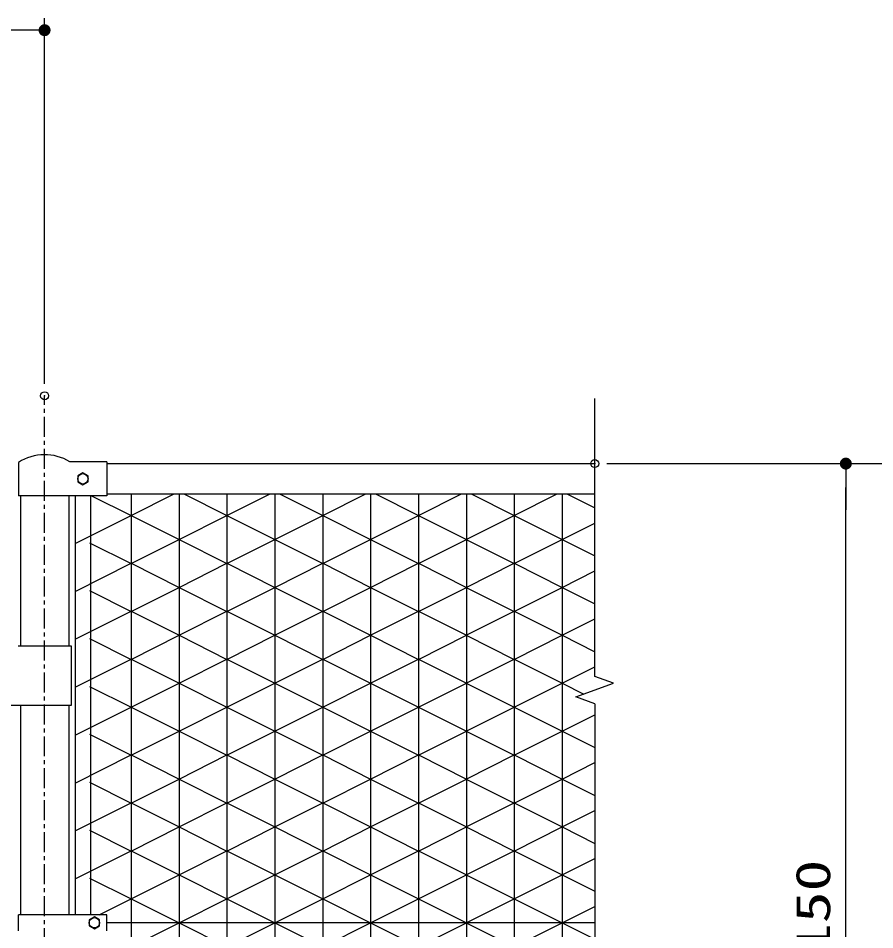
# Model space of a CAD drawing. Units: millimetres, scale not verified. Extents: x -4425 to 4425, y -3150 to 3150.
# Drawn here: x -2105 to -1032, y 469 to 1610 of the extents above; entities that cross this region are included whole.
import ezdxf
from ezdxf.enums import TextEntityAlignment as Align

# ---------------------------------------------------------------- set-up
doc = ezdxf.new("R2010")
doc.units = ezdxf.units.MM
doc.header["$LTSCALE"] = 20
doc.header["$PDMODE"] = 32
doc.header["$PDSIZE"] = 10
doc.linetypes.add('USER1', pattern=[2, 1.25, -0.25, 0.25, -0.25])
for name, color, linetype, lineweight in [('0-0_BUHIN', 7, 'Continuous', 25), ('0-2_KOUZOU', 7, 'Continuous', 25), ('0-3_SUNPOU', 1, 'Continuous', 25), ('0-D_AMI-HATCH', 6, 'Continuous', 25)]:
    doc.layers.add(name, color=color, linetype=linetype, lineweight=lineweight)
doc.layers.add('0-5_DEFPOINTS', color=7, linetype='Continuous')
doc.styles.add('ＭＳ ゴシック', font='')
doc.styles.get('ＭＳ ゴシック').set_extended_font_data('MS Gothic')

# ---------------------------------------------------------------- blocks, each defined once
blk = doc.blocks.new('M1')
at = {"layer": '0-3_SUNPOU'}
blk.add_line((-5, 0), (-38.58, 0), dxfattribs=at)
for points in [[(0, 0), (-5, 0), (-4.96, 0.63)], [(0, 0), (-4.96, -0.63), (-5, 0)], [(0, 0), (-4.96, 0.63), (-4.84, 1.24)], [(0, 0), (-4.84, -1.24), (-4.96, -0.63)], [(0, 0), (-4.84, 1.24), (-4.65, 1.84)], [(0, 0), (-4.65, -1.84), (-4.84, -1.24)], [(0, 0), (-4.65, 1.84), (-4.38, 2.41)], [(0, 0), (-4.38, -2.41), (-4.65, -1.84)], [(0, 0), (-4.38, 2.41), (-4.05, 2.94)], [(0, 0), (-4.05, -2.94), (-4.38, -2.41)], [(0, 0), (-4.05, 2.94), (-3.64, 3.42)], [(0, 0), (-3.64, -3.42), (-4.05, -2.94)], [(0, 0), (-3.64, 3.42), (-3.19, 3.85)], [(0, 0), (-3.19, -3.85), (-3.64, -3.42)], [(0, 0), (-3.19, 3.85), (-2.68, 4.22)], [(0, 0), (-2.68, -4.22), (-3.19, -3.85)], [(0, 0), (-2.68, 4.22), (-2.13, 4.52)], [(0, 0), (-2.13, -4.52), (-2.68, -4.22)], [(0, 0), (-2.13, 4.52), (-1.55, 4.76)], [(0, 0), (-1.55, -4.76), (-2.13, -4.52)], [(0, 0), (-1.55, 4.76), (-0.94, 4.91)], [(0, 0), (-0.94, -4.91), (-1.55, -4.76)], [(0, 0), (-0.94, 4.91), (-0.31, 4.99)], [(0, 0), (-0.31, -4.99), (-0.94, -4.91)], [(0, 0), (-0.31, 4.99), (0.31, 4.99)], [(0, 0), (0.31, -4.99), (-0.31, -4.99)], [(0, 0), (0.31, 4.99), (0.94, 4.91)], [(0, 0), (0.94, 4.91), (1.55, 4.76)], [(0, 0), (1.55, 4.76), (2.13, 4.52)], [(0, 0), (2.13, 4.52), (2.68, 4.22)], [(0, 0), (2.68, 4.22), (3.19, 3.85)], [(0, 0), (3.19, 3.85), (3.64, 3.42)], [(0, 0), (3.64, 3.42), (4.05, 2.94)], [(0, 0), (4.05, 2.94), (4.38, 2.41)], [(0, 0), (4.38, 2.41), (4.65, 1.84)], [(0, 0), (4.65, 1.84), (4.84, 1.24)], [(0, 0), (4.84, 1.24), (4.96, 0.63)], [(0, 0), (4.96, 0.63), (5, 0)], [(0, 0), (0.94, -4.91), (0.31, -4.99)], [(0, 0), (1.55, -4.76), (0.94, -4.91)], [(0, 0), (2.13, -4.52), (1.55, -4.76)], [(0, 0), (2.68, -4.22), (2.13, -4.52)], [(0, 0), (3.19, -3.85), (2.68, -4.22)], [(0, 0), (3.64, -3.42), (3.19, -3.85)], [(0, 0), (4.05, -2.94), (3.64, -3.42)], [(0, 0), (4.38, -2.41), (4.05, -2.94)], [(0, 0), (4.65, -1.84), (4.38, -2.41)], [(0, 0), (4.84, -1.24), (4.65, -1.84)], [(0, 0), (4.96, -0.63), (4.84, -1.24)], [(0, 0), (5, 0), (4.96, -0.63)]]:
    blk.add_solid(points, dxfattribs=at)

msp = doc.modelspace()

# ---------------------------------------------------------------- linework, layer by layer
at = {"layer": '0-0_BUHIN'}
for p, q in [((-2104.88, 1053.83), (-2104.88, 1012.05)), ((-2104.88, 1053.83), (-2104.88, 1012.06)), ((-1994.14, 1054.56), (-2040.53, 1054.56)), ((-1994.14, 1054.56), (-1994.14, 1012.05)), ((-1994.14, 1012.05), (-2104.88, 1012.05)), ((-2105.43, 824.3), (-2038.83, 824.3)), ((-2038.83, 824.3), (-2038.83, 749.3)), ((-2038.83, 749.3), (-2118.73, 749.3))]:
    msp.add_line(p, q, dxfattribs=at)
msp.add_arc((-2072.13, 1003.55), 60, 58.22107, 123.0793, dxfattribs=at)
at = {"layer": '0-2_KOUZOU', "color": 1, "linetype": 'USER1'}
msp.add_line((-2072.13, -474.23), (-2072.13, 1137.29), dxfattribs=at)
at = {"layer": '0-2_KOUZOU'}
for p, q in [((-1382.74, 785.75), (-1382.74, 1133.73)), ((-1994.14, 1052.3), (-1382.74, 1052.3)), ((-2102.38, 1012.05), (-2102.38, 824.3)), ((-2041.88, 1012.05), (-2041.88, 824.3)), ((-2033.63, 1012.05), (-2033.63, 487.3)), ((-2014.63, 1012.05), (-2014.63, 487.3)), ((-1994.14, 1014.3), (-1382.74, 1014.3)), ((-1406.24, 760.1), (-1359.25, 777.2)), ((-1359.25, 777.2), (-1382.74, 785.75)), ((-1382.74, 751.55), (-1406.24, 760.1)), ((-2102.38, 749.3), (-2102.38, 487.3)), ((-2041.88, 749.3), (-2041.88, 487.3)), ((-1382.74, 751.55), (-1382.74, 78.22)), ((-2104.88, 467.3), (-2104.88, 487.3)), ((-1994.14, 487.3), (-2104.88, 487.3)), ((-1994.14, 467.3), (-1994.14, 487.3)), ((-1382.74, 477.3), (-1994.14, 477.3))]:
    msp.add_line(p, q, dxfattribs=at)
for points in [[(-2024.13, 1040.81), (-2030.63, 1037.06), (-2030.63, 1029.55), (-2024.13, 1025.8), (-2017.63, 1029.55), (-2017.63, 1037.06)], [(-2009.64, 484.81), (-2016.14, 481.06), (-2016.14, 473.55), (-2009.64, 469.8), (-2003.14, 473.55), (-2003.14, 481.06)]]:
    msp.add_lwpolyline(points, close=True, dxfattribs=at)
for centre in [(-2024.13, 1033.3), (-2009.64, 477.3)]:
    msp.add_circle(centre, 6.5, dxfattribs=at)
at = {"layer": '0-3_SUNPOU'}
for p, q in [((-2072.13, 1152.29), (-2072.13, 1610.12)), ((-2102.13, 1595.12), (-3077.13, 1595.12)), ((-1367.74, 1052.3), (-1053.07, 1052.3)), ((-1367.74, 1052.3), (-933.07, 1052.3)), ((-1367.74, 1052.3), (-813.07, 1052.3)), ((-1068.07, -67.7), (-1068.07, 1022.3))]:
    msp.add_line(p, q, dxfattribs=at)
at = {"layer": '0-5_DEFPOINTS'}
for p in [(-2072.13, 1137.29), (-1382.74, 1052.3), (-1068.07, 1052.3)]:
    msp.add_point(p, dxfattribs=at)
at = {"layer": '0-D_AMI-HATCH'}
for p, q in [((-2013.15, 1012.05), (-1963.62, 987.18)), ((-1963.62, 987.18), (-1909.61, 1014.3)), ((-1963.6, 1014.3), (-1963.6, -59.7)), ((-1903.6, 1014.3), (-1903.6, -59.7)), ((-1897.63, 1014.3), (-1843.62, 987.18)), ((-1843.62, 987.18), (-1789.61, 1014.3)), ((-1843.6, 1014.3), (-1843.6, -59.7)), ((-1783.6, 1014.3), (-1783.6, -59.7)), ((-1777.63, 1014.3), (-1723.62, 987.18)), ((-1723.62, 987.18), (-1669.61, 1014.3)), ((-1723.6, 1014.3), (-1723.6, -59.7)), ((-1663.6, 1014.3), (-1663.6, -59.7)), ((-1657.63, 1014.3), (-1603.62, 987.18)), ((-1603.62, 987.18), (-1549.61, 1014.3)), ((-1603.6, 1014.3), (-1603.6, -59.7)), ((-1543.6, 1014.3), (-1543.6, -59.7)), ((-1537.63, 1014.3), (-1483.62, 987.18)), ((-1483.62, 987.18), (-1429.61, 1014.3)), ((-1483.6, 1014.3), (-1483.6, -59.7)), ((-1423.6, 1014.3), (-1423.6, -59.7)), ((-1417.63, 1014.3), (-1382.74, 996.78)), ((-2033.63, 952.3), (-1963.62, 987.47)), ((-1963.62, 987.47), (-1903.6, 957.32)), ((-1903.64, 957.32), (-1843.62, 987.47)), ((-1843.62, 987.47), (-1783.6, 957.32)), ((-1783.64, 957.32), (-1723.62, 987.47)), ((-1723.62, 987.47), (-1663.6, 957.32)), ((-1663.64, 957.32), (-1603.62, 987.47)), ((-1603.62, 987.47), (-1543.6, 957.32)), ((-1543.64, 957.32), (-1483.62, 987.47)), ((-1483.62, 987.47), (-1423.6, 957.32)), ((-1423.64, 957.32), (-1382.74, 977.87)), ((-2015.64, 953.31), (-1963.62, 927.18)), ((-1963.62, 927.18), (-1903.6, 957.32)), ((-1903.64, 957.32), (-1843.62, 927.18)), ((-1843.62, 927.18), (-1783.6, 957.32)), ((-1783.64, 957.32), (-1723.62, 927.18)), ((-1723.62, 927.18), (-1663.6, 957.32)), ((-1663.64, 957.32), (-1603.62, 927.18)), ((-1603.62, 927.18), (-1543.6, 957.32)), ((-1543.64, 957.32), (-1483.62, 927.18)), ((-1483.62, 927.18), (-1423.6, 957.32)), ((-1423.64, 957.32), (-1382.74, 936.78)), ((-2033.63, 892.3), (-1963.62, 927.47)), ((-1963.62, 927.47), (-1903.6, 897.32)), ((-1903.64, 897.32), (-1843.62, 927.47)), ((-1843.62, 927.47), (-1783.6, 897.32)), ((-1783.64, 897.32), (-1723.62, 927.47)), ((-1723.62, 927.47), (-1663.6, 897.32)), ((-1663.64, 897.32), (-1603.62, 927.47)), ((-1603.62, 927.47), (-1543.6, 897.32)), ((-1543.64, 897.32), (-1483.62, 927.47)), ((-1483.62, 927.47), (-1423.6, 897.32)), ((-1423.64, 897.32), (-1382.74, 917.87)), ((-2015.64, 893.31), (-1963.62, 867.18)), ((-1963.62, 867.18), (-1903.6, 897.32)), ((-1903.64, 897.32), (-1843.62, 867.18)), ((-1843.62, 867.18), (-1783.6, 897.32)), ((-1783.64, 897.32), (-1723.62, 867.18)), ((-1723.62, 867.18), (-1663.6, 897.32)), ((-1663.64, 897.32), (-1603.62, 867.18)), ((-1603.62, 867.18), (-1543.6, 897.32)), ((-1543.64, 897.32), (-1483.62, 867.18)), ((-1483.62, 867.18), (-1423.6, 897.32)), ((-1423.64, 897.32), (-1382.74, 876.78)), ((-2033.63, 832.3), (-1963.62, 867.47)), ((-1963.62, 867.47), (-1903.6, 837.32)), ((-1903.64, 837.32), (-1843.62, 867.47)), ((-1843.62, 867.47), (-1783.6, 837.32)), ((-1783.64, 837.32), (-1723.62, 867.47)), ((-1723.62, 867.47), (-1663.6, 837.32)), ((-1663.64, 837.32), (-1603.62, 867.47)), ((-1603.62, 867.47), (-1543.6, 837.32)), ((-1543.64, 837.32), (-1483.62, 867.47)), ((-1483.62, 867.47), (-1423.6, 837.32)), ((-1423.64, 837.32), (-1382.74, 857.87)), ((-1963.62, 807.18), (-1903.6, 837.32)), ((-1903.64, 837.32), (-1843.62, 807.18)), ((-1843.62, 807.18), (-1783.6, 837.32)), ((-1783.64, 837.32), (-1723.62, 807.18)), ((-1723.62, 807.18), (-1663.6, 837.32)), ((-1663.64, 837.32), (-1603.62, 807.18)), ((-1603.62, 807.18), (-1543.6, 837.32)), ((-1543.64, 837.32), (-1483.62, 807.18)), ((-1483.62, 807.18), (-1423.6, 837.32)), ((-1423.64, 837.32), (-1382.74, 816.78)), ((-2015.64, 833.31), (-1963.62, 807.18)), ((-2033.63, 772.3), (-1963.62, 807.47)), ((-1963.62, 807.47), (-1903.6, 777.32)), ((-1903.64, 777.32), (-1843.62, 807.47)), ((-1843.62, 807.47), (-1783.6, 777.32)), ((-1783.64, 777.32), (-1723.62, 807.47)), ((-1723.62, 807.47), (-1663.6, 777.32)), ((-1663.64, 777.32), (-1603.62, 807.47)), ((-1603.62, 807.47), (-1543.6, 777.32)), ((-1543.64, 777.32), (-1483.62, 807.47)), ((-1483.62, 807.47), (-1423.6, 777.32)), ((-1423.64, 777.32), (-1382.74, 797.87)), ((-1963.62, 747.18), (-1903.6, 777.32)), ((-1903.64, 777.32), (-1843.62, 747.18)), ((-1843.62, 747.18), (-1783.6, 777.32)), ((-1783.64, 777.32), (-1723.62, 747.18)), ((-1723.62, 747.18), (-1663.6, 777.32)), ((-1663.64, 777.32), (-1603.62, 747.18)), ((-1603.62, 747.18), (-1543.6, 777.32)), ((-1543.64, 777.32), (-1483.62, 747.18)), ((-1483.62, 747.18), (-1423.6, 777.32)), ((-1423.64, 777.32), (-1396.45, 763.66)), ((-2015.64, 773.31), (-1963.62, 747.18)), ((-2033.63, 712.3), (-1963.62, 747.47)), ((-1963.62, 747.47), (-1903.6, 717.32)), ((-1903.64, 717.32), (-1843.62, 747.47)), ((-1843.62, 747.47), (-1783.6, 717.32)), ((-1783.64, 717.32), (-1723.62, 747.47)), ((-1723.62, 747.47), (-1663.6, 717.32)), ((-1663.64, 717.32), (-1603.62, 747.47)), ((-1603.62, 747.47), (-1543.6, 717.32)), ((-1543.64, 717.32), (-1483.62, 747.47)), ((-1483.62, 747.47), (-1423.6, 717.32)), ((-1423.64, 717.32), (-1382.74, 737.87)), ((-2015.64, 713.31), (-1963.62, 687.18)), ((-1963.62, 687.18), (-1903.6, 717.32)), ((-1903.64, 717.32), (-1843.62, 687.18)), ((-1843.62, 687.18), (-1783.6, 717.32)), ((-1783.64, 717.32), (-1723.62, 687.18)), ((-1723.62, 687.18), (-1663.6, 717.32)), ((-1663.64, 717.32), (-1603.62, 687.18)), ((-1603.62, 687.18), (-1543.6, 717.32)), ((-1543.64, 717.32), (-1483.62, 687.18)), ((-1483.62, 687.18), (-1423.6, 717.32)), ((-1423.64, 717.32), (-1382.74, 696.78)), ((-2033.63, 652.3), (-1963.62, 687.47)), ((-1963.62, 687.47), (-1903.6, 657.32)), ((-1903.64, 657.32), (-1843.62, 687.47)), ((-1843.62, 687.47), (-1783.6, 657.32)), ((-1783.64, 657.32), (-1723.62, 687.47)), ((-1723.62, 687.47), (-1663.6, 657.32)), ((-1663.64, 657.32), (-1603.62, 687.47)), ((-1603.62, 687.47), (-1543.6, 657.32)), ((-1543.64, 657.32), (-1483.62, 687.47)), ((-1483.62, 687.47), (-1423.6, 657.32)), ((-1423.64, 657.32), (-1382.74, 677.87)), ((-2015.64, 653.31), (-1963.62, 627.18)), ((-1963.62, 627.18), (-1903.6, 657.32)), ((-1903.64, 657.32), (-1843.62, 627.18)), ((-1843.62, 627.18), (-1783.6, 657.32)), ((-1783.64, 657.32), (-1723.62, 627.18)), ((-1723.62, 627.18), (-1663.6, 657.32)), ((-1663.64, 657.32), (-1603.62, 627.18)), ((-1603.62, 627.18), (-1543.6, 657.32)), ((-1543.64, 657.32), (-1483.62, 627.18)), ((-1483.62, 627.18), (-1423.6, 657.32)), ((-1423.64, 657.32), (-1382.74, 636.78)), ((-2033.63, 592.3), (-1963.62, 627.47)), ((-1963.62, 627.47), (-1903.6, 597.32)), ((-1903.64, 597.32), (-1843.62, 627.47)), ((-1843.62, 627.47), (-1783.6, 597.32)), ((-1783.64, 597.32), (-1723.62, 627.47)), ((-1723.62, 627.47), (-1663.6, 597.32)), ((-1663.64, 597.32), (-1603.62, 627.47)), ((-1603.62, 627.47), (-1543.6, 597.32)), ((-1543.64, 597.32), (-1483.62, 627.47)), ((-1483.62, 627.47), (-1423.6, 597.32)), ((-1423.64, 597.32), (-1382.74, 617.87)), ((-1963.62, 567.18), (-1903.6, 597.32)), ((-1903.64, 597.32), (-1843.62, 567.18)), ((-1843.62, 567.18), (-1783.6, 597.32)), ((-1783.64, 597.32), (-1723.62, 567.18)), ((-1723.62, 567.18), (-1663.6, 597.32)), ((-1663.64, 597.32), (-1603.62, 567.18)), ((-1603.62, 567.18), (-1543.6, 597.32)), ((-1543.64, 597.32), (-1483.62, 567.18)), ((-1483.62, 567.18), (-1423.6, 597.32)), ((-1423.64, 597.32), (-1382.74, 576.78)), ((-2015.64, 593.31), (-1963.62, 567.18)), ((-2033.63, 532.3), (-1963.62, 567.47)), ((-1963.62, 567.47), (-1903.6, 537.32)), ((-1903.64, 537.32), (-1843.62, 567.47)), ((-1843.62, 567.47), (-1783.6, 537.32)), ((-1783.64, 537.32), (-1723.62, 567.47)), ((-1723.62, 567.47), (-1663.6, 537.32)), ((-1663.64, 537.32), (-1603.62, 567.47)), ((-1603.62, 567.47), (-1543.6, 537.32)), ((-1543.64, 537.32), (-1483.62, 567.47)), ((-1483.62, 567.47), (-1423.6, 537.32)), ((-1423.64, 537.32), (-1382.74, 557.87)), ((-1963.62, 507.18), (-1903.6, 537.32)), ((-1903.64, 537.32), (-1843.62, 507.18)), ((-1843.62, 507.18), (-1783.6, 537.32)), ((-1783.64, 537.32), (-1723.62, 507.18)), ((-1723.62, 507.18), (-1663.6, 537.32)), ((-1663.64, 537.32), (-1603.62, 507.18)), ((-1603.62, 507.18), (-1543.6, 537.32)), ((-1543.64, 537.32), (-1483.62, 507.18)), ((-1483.62, 507.18), (-1423.6, 537.32)), ((-1423.64, 537.32), (-1382.74, 516.78)), ((-2015.64, 533.31), (-1963.62, 507.18)), ((-2003.77, 487.3), (-1963.62, 507.47)), ((-1963.62, 507.47), (-1903.6, 477.32)), ((-1903.64, 477.32), (-1843.62, 507.47)), ((-1843.62, 507.47), (-1783.6, 477.32)), ((-1783.64, 477.32), (-1723.62, 507.47)), ((-1723.62, 507.47), (-1663.6, 477.32)), ((-1663.64, 477.32), (-1603.62, 507.47)), ((-1603.62, 507.47), (-1543.6, 477.32)), ((-1543.64, 477.32), (-1483.62, 507.47)), ((-1483.62, 507.47), (-1423.6, 477.32)), ((-1423.64, 477.32), (-1382.74, 497.87)), ((-1963.62, 447.18), (-1903.6, 477.32)), ((-1903.64, 477.32), (-1843.62, 447.18)), ((-1843.62, 447.18), (-1783.6, 477.32)), ((-1783.64, 477.32), (-1723.62, 447.18)), ((-1723.62, 447.18), (-1663.6, 477.32)), ((-1663.64, 477.32), (-1603.62, 447.18)), ((-1603.62, 447.18), (-1543.6, 477.32)), ((-1543.64, 477.32), (-1483.62, 447.18)), ((-1483.62, 447.18), (-1423.6, 477.32)), ((-1423.64, 477.32), (-1382.74, 456.78))]:
    msp.add_line(p, q, dxfattribs=at)

# ---------------------------------------------------------------- block references
at = {"layer": '0-3_SUNPOU', "xscale": 1.5, "yscale": 1.5}
msp.add_blockref('M1', (-2072.13, 1595.12), dxfattribs=at)
at = {"layer": '0-3_SUNPOU', "xscale": 1.5, "yscale": 1.5, "rotation": 90}
msp.add_blockref('M1', (-1068.07, 1052.3), dxfattribs=at)

# ---------------------------------------------------------------- texts
at = {"layer": '0-3_SUNPOU', "color": 3, "style": 'ＭＳ ゴシック', "width": 1.35}
msp.add_text('1150', height=43.3, rotation=90, dxfattribs=at).set_placement((-1074.74, 397.27), align=Align.BOTTOM_LEFT)

doc.saveas('drawing.dxf')
